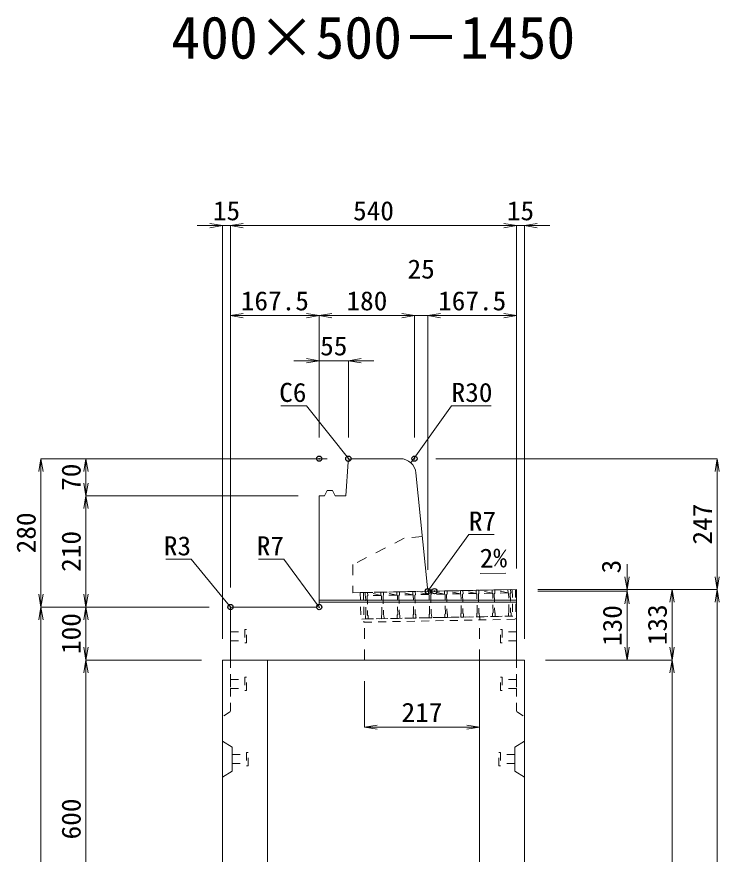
# Model space of a CAD drawing. Units: millimetres at full size; some dimension numbers follow another scale. Extents: x -18734 to 51600, y -18820 to 17820.
# Drawn here: x 39376 to 40703, y -12587 to -11006 of the extents above; entities that cross this region are included whole.
import ezdxf
from ezdxf.enums import TextEntityAlignment as Align

# ---------------------------------------------------------------- set-up
doc = ezdxf.new("R2010")
doc.units = ezdxf.units.MM
doc.header["$LTSCALE"] = 20
doc.header["$PDMODE"] = 32
doc.header["$PDSIZE"] = 10
doc.linetypes.add('USER1', pattern=[2, 1, -1])
doc.linetypes.add('USER2', pattern=[1.35, 0.75, -0.6])
for name, color, linetype, lineweight in [('インサート', 3, 'USER2', 9), ('グレーチング', 7, 'USER2', 5), ('受枠', 3, 'USER2', 9), ('寸法線', 7, 'Continuous', 13), ('引出線', 4, 'Continuous', 13), ('本体', 2, 'Continuous', 13), ('目地', 132, 'Continuous', 5)]:
    doc.layers.add(name, color=color, linetype=linetype, lineweight=lineweight)
doc.layers.add('作業エリア', color=11, linetype='Continuous')
doc.layers.add('文字', color=7, linetype='Continuous')
doc.styles.add('ＭＳ 明朝', font='')
doc.styles.get('ＭＳ 明朝').set_extended_font_data('MS Mincho')

# ---------------------------------------------------------------- blocks, each defined once
blk = doc.blocks.new('open_arrow')
at = {"color": 0, "linetype": 'Continuous', "lineweight": -2}
blk.add_lwpolyline([(7.5, 1.25), (0, 0), (7.5, -1.25)], dxfattribs=at)

msp = doc.modelspace()

# ---------------------------------------------------------------- linework, layer by layer
at = {"layer": 'インサート'}
for p, q in [((39780, -12166.5), (39807, -12166.5)), ((39780, -12166.5), (39780, -12183.5)), ((39810, -12162.5), (39807, -12162.5)), ((39807, -12162.5), (39807, -12187.5)), ((39810, -12187.5), (39810, -12162.5)), ((40290, -12162.5), (40293, -12162.5)), ((40290, -12187.5), (40290, -12162.5)), ((40293, -12162.5), (40293, -12187.5)), ((40320, -12166.5), (40293, -12166.5)), ((40320, -12166.5), (40320, -12183.5)), ((39780, -12183.5), (39807, -12183.5)), ((40320, -12183.5), (40293, -12183.5)), ((39807, -12187.5), (39810, -12187.5)), ((40293, -12187.5), (40290, -12187.5)), ((39780, -12256.5), (39807, -12256.5)), ((39780, -12256.5), (39780, -12273.5)), ((39810, -12252.5), (39807, -12252.5)), ((39807, -12252.5), (39807, -12277.5)), ((39810, -12277.5), (39810, -12252.5)), ((40290, -12252.5), (40293, -12252.5)), ((40290, -12277.5), (40290, -12252.5)), ((40293, -12252.5), (40293, -12277.5)), ((40320, -12256.5), (40293, -12256.5)), ((40320, -12256.5), (40320, -12273.5)), ((39780, -12273.5), (39807, -12273.5)), ((39807, -12277.5), (39810, -12277.5)), ((40293, -12277.5), (40290, -12277.5)), ((40320, -12273.5), (40293, -12273.5)), ((39783.2, -12398.5), (39810.2, -12398.5)), ((39783.2, -12398.5), (39783.2, -12415.5)), ((39813.2, -12394.5), (39810.2, -12394.5)), ((39810.2, -12394.5), (39810.2, -12419.5)), ((39813.2, -12419.5), (39813.2, -12394.5)), ((40286.8, -12394.5), (40289.8, -12394.5)), ((40286.8, -12419.5), (40286.8, -12394.5)), ((40289.8, -12394.5), (40289.8, -12419.5)), ((40316.8, -12398.5), (40289.8, -12398.5)), ((40316.8, -12398.5), (40316.8, -12415.5)), ((39783.2, -12415.5), (39810.2, -12415.5)), ((39810.2, -12419.5), (39813.2, -12419.5)), ((40289.8, -12419.5), (40286.8, -12419.5)), ((40316.8, -12415.5), (40289.8, -12415.5))]:
    msp.add_line(p, q, dxfattribs=at)
at = {"layer": 'グレーチング'}
for p, q in [((40033.97, -12092.54), (40308.92, -12087.21)), ((40094.07, -12097.37), (40068.96, -12091.86)), ((40124.07, -12096.79), (40098.96, -12091.28)), ((40154.06, -12096.21), (40128.95, -12090.7)), ((40184.06, -12095.63), (40158.95, -12090.12)), ((40214.05, -12095.05), (40188.94, -12089.54)), ((40244.05, -12094.47), (40218.93, -12088.96)), ((40274.04, -12093.89), (40248.93, -12088.38)), ((40304.04, -12093.31), (40278.92, -12087.8)), ((40064.08, -12097.95), (40038.97, -12092.44)), ((40064.08, -12097.95), (40039.08, -12098.44)), ((40094.07, -12097.37), (40069.08, -12097.86)), ((40124.07, -12096.79), (40099.07, -12097.28)), ((40154.06, -12096.21), (40129.07, -12096.7)), ((40184.06, -12095.63), (40159.06, -12096.12)), ((40214.05, -12095.05), (40189.06, -12095.54)), ((40244.05, -12094.47), (40219.05, -12094.95)), ((40274.04, -12093.89), (40249.05, -12094.37)), ((40304.04, -12093.31), (40279.04, -12093.79)), ((40034.94, -12142.53), (40309.89, -12137.21))]:
    msp.add_line(p, q, dxfattribs=at)
for points in [[(40068.8, -12134.87), (40069.81, -12135.85), (40069.93, -12141.85), (40064.93, -12141.95), (40064.82, -12135.95), (40065.8, -12134.93), (40065.1, -12098.93), (40064.08, -12097.95), (40063.96, -12091.96), (40068.96, -12091.86), (40069.08, -12097.86), (40068.1, -12098.88)], [(40098.79, -12134.29), (40099.81, -12135.27), (40099.92, -12141.27), (40094.93, -12141.37), (40094.81, -12135.37), (40095.79, -12134.35), (40095.09, -12098.35), (40094.07, -12097.37), (40093.96, -12091.38), (40098.96, -12091.28), (40099.07, -12097.28), (40098.09, -12098.3)], [(40128.78, -12133.71), (40129.8, -12134.69), (40129.92, -12140.69), (40124.92, -12140.79), (40124.8, -12134.79), (40125.78, -12133.77), (40125.09, -12097.77), (40124.07, -12096.79), (40123.95, -12090.79), (40128.95, -12090.7), (40129.07, -12096.7), (40128.09, -12097.72)], [(40158.78, -12133.13), (40159.8, -12134.11), (40159.91, -12140.11), (40154.91, -12140.2), (40154.8, -12134.21), (40155.78, -12133.19), (40155.08, -12097.19), (40154.06, -12096.21), (40153.95, -12090.21), (40158.95, -12090.12), (40159.06, -12096.12), (40158.08, -12097.14)], [(40185.77, -12132.61), (40185.08, -12096.61), (40184.06, -12095.63), (40183.94, -12089.63), (40188.94, -12089.54), (40189.06, -12095.54), (40188.08, -12096.55), (40188.77, -12132.55), (40189.79, -12133.53), (40189.91, -12139.53), (40184.91, -12139.62), (40184.79, -12133.63)], [(40215.77, -12132.03), (40215.07, -12096.03), (40214.05, -12095.05), (40213.94, -12089.05), (40218.93, -12088.96), (40219.05, -12094.95), (40218.07, -12095.97), (40218.77, -12131.97), (40219.79, -12132.95), (40219.9, -12138.95), (40214.9, -12139.04), (40214.79, -12133.04)], [(40249.05, -12094.37), (40248.06, -12095.39), (40248.76, -12131.39), (40249.78, -12132.37), (40249.9, -12138.37), (40244.9, -12138.46), (40244.78, -12132.46), (40245.76, -12131.44), (40245.07, -12095.45), (40244.05, -12094.47), (40243.93, -12088.47), (40248.93, -12088.38)], [(40279.04, -12093.79), (40278.06, -12094.81), (40278.76, -12130.81), (40279.78, -12131.79), (40279.89, -12137.79), (40274.89, -12137.88), (40274.78, -12131.88), (40275.76, -12130.86), (40275.06, -12094.87), (40274.04, -12093.89), (40273.92, -12087.89), (40278.92, -12087.8)], [(40304.89, -12137.3), (40304.77, -12131.3), (40305.75, -12130.28), (40305.05, -12094.29), (40304.04, -12093.31), (40303.92, -12087.31), (40308.92, -12087.21), (40309.03, -12093.21), (40308.05, -12094.23), (40308.75, -12130.23), (40309.77, -12131.21), (40309.89, -12137.21)], [(40033.97, -12092.54), (40038.97, -12092.44), (40039.08, -12098.44), (40038.1, -12099.46), (40038.8, -12135.45), (40039.82, -12136.43), (40039.94, -12142.43), (40034.94, -12142.53), (40034.82, -12136.53), (40035.8, -12135.51), (40035.1, -12099.52), (40034.09, -12098.53)]]:
    msp.add_lwpolyline(points, close=True, dxfattribs=at)
at = {"layer": '作業エリア'}
for p in [(39947.5, -11840), (39947.5, -11840), (40002.5, -11840), (40127.5, -11840), (40152.5, -12090), (40165, -12090), (39780, -12120), (39947.5, -12120)]:
    msp.add_point(p, dxfattribs=at)
at = {"layer": '受枠'}
for p, q in [((40024.97, -12092.71), (40317.92, -12087.04)), ((40311.92, -12087.16), (40312.89, -12137.15)), ((40317.92, -12087.04), (40319, -12143.03)), ((40024.97, -12092.71), (40025.94, -12142.7)), ((40030.97, -12092.59), (40032.05, -12148.58)), ((40312.89, -12137.15), (40025.94, -12142.7)), ((40032.05, -12148.58), (40319, -12143.03))]:
    msp.add_line(p, q, dxfattribs=at)
at = {"layer": '受枠', "linetype": 'Continuous'}
msp.add_line((40250.9, -12138.35), (40251.01, -12144.35), dxfattribs=at)
at = {"layer": '寸法線'}
for p, q in [((39828, -11400.05), (39717, -11400.05)), ((39765, -12180), (39765, -11400.05)), ((39780, -11400.05), (40320, -11400.05)), ((39780, -12083), (39780, -11400.05)), ((39780, -12083), (39780, -11400.05)), ((40272, -11400.05), (40383, -11400.05)), ((40320, -12047), (40320, -11400.05)), ((40320, -12047), (40320, -11400.05)), ((40335, -12180), (40335, -11400.05)), ((39780, -11570.05), (39947.5, -11570.05)), ((39780, -12083), (39780, -11570.05)), ((39947.5, -11800), (39947.5, -11570.05)), ((39947.5, -11570.05), (40127.5, -11570.05)), ((39947.5, -11800), (39947.5, -11570.05)), ((40079.5, -11570.05), (40200.5, -11570.05)), ((40127.5, -11800), (40127.5, -11570.05)), ((40127.5, -11800), (40127.5, -11570.05)), ((40152.5, -12050), (40152.5, -11570.05)), ((40152.5, -11570.05), (40320, -11570.05)), ((40152.5, -12050), (40152.5, -11570.05)), ((40320, -12047), (40320, -11570.05)), ((39899.5, -11655.05), (40050.5, -11655.05)), ((39947.5, -11800), (39947.5, -11655.05)), ((40002.5, -11800), (40002.5, -11655.05)), ((39422.06, -11840), (39422.06, -12120)), ((39962.5, -11840), (39422.06, -11840)), ((39507.06, -11910), (39507.06, -11840)), ((39962.5, -11840), (39507.06, -11840)), ((40167.5, -11840), (40698.78, -11840)), ((40698.78, -11840), (40698.78, -12087)), ((39507.06, -12120), (39507.06, -11910)), ((39907.5, -11910), (39507.06, -11910)), ((39907.5, -11910), (39507.06, -11910)), ((40528.78, -12039), (40528.78, -12138)), ((40360, -12087), (40528.78, -12087)), ((40360, -12087), (40613.78, -12087)), ((40360, -12087), (40698.78, -12087)), ((40360, -12087), (40698.78, -12087)), ((40360, -12090), (40528.78, -12090)), ((40360, -12090), (40528.78, -12090)), ((40528.78, -12090), (40528.78, -12220)), ((40613.78, -12087), (40613.78, -12220)), ((40698.78, -12087), (40698.78, -13670)), ((39740, -12120), (39422.06, -12120)), ((39422.06, -13670), (39422.06, -12120)), ((39740, -12120), (39422.06, -12120)), ((39507.06, -12220), (39507.06, -12120)), ((39740, -12120), (39507.06, -12120)), ((39740, -12120), (39507.06, -12120)), ((39507.06, -12220), (39507.06, -12820)), ((39725, -12220), (39507.06, -12220)), ((39725, -12220), (39507.06, -12220)), ((40375, -12220), (40528.78, -12220)), ((40375, -12220), (40613.78, -12220)), ((40375, -12220), (40613.78, -12220)), ((40613.78, -12220), (40613.78, -13670)), ((40033, -12260), (40033, -12346.67)), ((40033, -12346.67), (40250, -12346.67))]:
    msp.add_line(p, q, dxfattribs=at)
at = {"layer": '引出線'}
for points in [[(40005.29, -11842.99), (39923.41, -11740.07), (39875.07, -11740.07)], [(40120.48, -11847.76), (40197.4, -11740.07), (40272.08, -11740.07)], [(40154.14, -12088.19), (40230, -11982.98), (40277.93, -11982.98)], [(39780.88, -12120.88), (39705.62, -12029.7), (39657.89, -12029.7)], [(39945.45, -12117.95), (39880.97, -12029.7), (39833.04, -12029.7)], [(40251.14, -12056.74), (40299.85, -12055.77), (40251.11, -12056.74)]]:
    msp.add_lwpolyline(points, dxfattribs=at)
at = {"layer": '本体'}
for p, q in [((39997.5, -11910), (40002.07, -11845.98)), ((40002.07, -11845.98), (40008.5, -11840)), ((40100.35, -11840), (40008.5, -11840)), ((40151.87, -12083.7), (40130.2, -11867.01)), ((39957.5, -11910), (39962.5, -11900)), ((39962.5, -11900), (39972.5, -11900)), ((39972.5, -11900), (39977.5, -11910)), ((39947.5, -11910), (39947.5, -12113)), ((39947.5, -11910), (39957.5, -11910)), ((39977.5, -11910), (39997.5, -11910)), ((40165, -12090), (40158.83, -12090)), ((40165, -12090), (40320, -12087)), ((40320, -12220), (40320, -12087)), ((39780, -12123), (39780, -12220)), ((39940.5, -12120), (39783, -12120)), ((39765, -12220), (39765, -13670)), ((39850, -12220), (39765, -12220)), ((40320, -12220), (39780, -12220)), ((39850, -12220), (39850, -12725.96)), ((40250, -12725.96), (40250, -12220)), ((40335, -12220), (40250, -12220)), ((40335, -13670), (40335, -12220))]:
    msp.add_line(p, q, dxfattribs=at)
at = {"layer": '本体', "linetype": 'USER1'}
for p, q in [((40108, -11990), (40011, -12040)), ((40142.2, -11987), (40108, -11990)), ((40011, -12040), (40011, -12092.98)), ((40011, -12092.98), (40165, -12090)), ((40250, -12220), (40250, -12138.36)), ((40033, -12220), (40033, -12142.56))]:
    msp.add_line(p, q, dxfattribs=at)
at = {"layer": '本体', "linetype": 'USER2', "lineweight": 9}
for p, q in [((39780, -12220), (39780, -12317)), ((40320, -12220), (40320, -12317)), ((39780, -12317), (39765, -12326.5)), ((40320, -12317), (40335, -12326.5))]:
    msp.add_line(p, q, dxfattribs=at)
at = {"layer": '本体', "lineweight": 9}
for p, q in [((39765, -12373), (39783.2, -12384.5)), ((40335, -12373), (40316.8, -12384.5)), ((39783.2, -12384.5), (39783.2, -12429.5)), ((40316.8, -12384.5), (40316.8, -12429.5)), ((39765, -12441), (39783.2, -12429.5)), ((40335, -12441), (40316.8, -12429.5))]:
    msp.add_line(p, q, dxfattribs=at)
at = {"layer": '本体'}
for centre, radius, start, end in [((40100.35, -11870), 30, 5.71059, 90), ((40158.83, -12083), 7, 185.71059, 270), ((39783, -12123), 3, 90, 180), ((39940.5, -12113), 7, 270, 0)]:
    msp.add_arc(centre, radius, start, end, dxfattribs=at)
at = {"layer": '目地'}
for p, q in [((40320, -12107), (39947.5, -12107)), ((40320, -12111), (39947.5, -12111))]:
    msp.add_line(p, q, dxfattribs=at)

# ---------------------------------------------------------------- block references
at = {"layer": '寸法線', "xscale": 3.2, "yscale": 3.2}
for p, rotation in [((39765, -11400.05), 180), ((40320, -11400.05), 180), ((40320, -11400.05), 180), ((39947.5, -11570.05), 180), ((40127.5, -11570.05), 180), ((40127.5, -11570.05), 180), ((40320, -11570.05), 180), ((39947.5, -11655.05), 180), ((39422.06, -11840), 270), ((39507.06, -11840), 270), ((40698.78, -11840), 270), ((39507.06, -11910), 90), ((39507.06, -11910), 270), ((40528.78, -12087), 90), ((40698.78, -12087), 90), ((40528.78, -12090), 270), ((40528.78, -12090), 270), ((40613.78, -12087), 270), ((40698.78, -12087), 270), ((39422.06, -12120), 90), ((39507.06, -12120), 90), ((39422.06, -12120), 270), ((39507.06, -12120), 270), ((39507.06, -12220), 90), ((40528.78, -12220), 90), ((40613.78, -12220), 90), ((39507.06, -12220), 270), ((40613.78, -12220), 270), ((40250, -12346.67), 180)]:
    msp.add_blockref('open_arrow', p, dxfattribs=dict(at, rotation=rotation))
for p in [(39780, -11400.05), (39780, -11400.05), (40335, -11400.05), (39780, -11570.05), (39947.5, -11570.05), (40152.5, -11570.05), (40152.5, -11570.05), (40002.5, -11655.05), (40033, -12346.67)]:
    msp.add_blockref('open_arrow', p, dxfattribs=at)
at = {"layer": '引出線', "xscale": 0.0533, "yscale": 0.0533}
for p, rotation in [((40005.29, -11842.99), 128.5), ((40120.48, -11847.76), 54.5), ((40251.14, -12056.74), 1.1), ((40154.14, -12088.19), 54.2), ((39780.88, -12120.88), 129.5), ((39945.45, -12117.95), 126.2)]:
    msp.add_blockref('open_arrow', p, dxfattribs=dict(at, rotation=rotation))

# ---------------------------------------------------------------- texts
at = {"layer": '寸法線', "style": 'ＭＳ 明朝', "width": 1.05}
for s, p in [('15', (39772.5, -11372.05)), ('540', (40050, -11372.05)), ('15', (40327.5, -11372.05)), ('25', (40140, -11482.05)), ('167.5', (39863.75, -11542.05)), ('180', (40037.5, -11542.05)), ('167.5', (40236.25, -11542.05)), ('55', (39975, -11627.05)), ('217', (40141.5, -12318.67))]:
    msp.add_text(s, height=36.03, dxfattribs=at).set_placement(p, align=Align.MIDDLE_CENTER)
for s, p in [('70', (39479.06, -11875)), ('247', (40670.78, -11963.5)), ('280', (39394.06, -11980)), ('210', (39479.06, -12015)), ('3', (40498.78, -12043.66)), ('130', (40500.78, -12155)), ('133', (40585.78, -12153.5)), ('100', (39479.06, -12170)), ('600', (39479.06, -12520))]:
    msp.add_text(s, height=36.03, rotation=90, dxfattribs=at).set_placement(p, align=Align.MIDDLE_CENTER)
at = {"layer": '引出線', "style": 'ＭＳ 明朝', "width": 1.05}
for s, p in [('C6', (39923.41, -11696.87)), ('R3', (39705.62, -11986.5)), ('R7', (39880.97, -11986.5))]:
    msp.add_text(s, height=36.03, dxfattribs=at).set_placement(p, align=Align.TOP_RIGHT)
for s, p in [('R30', (40197.4, -11696.87)), ('R7', (40230, -11939.78))]:
    msp.add_text(s, height=36.03, dxfattribs=at).set_placement(p, align=Align.TOP_LEFT)
msp.add_text('2%', height=36.03, rotation=1.146, dxfattribs=at).set_placement((40250.17, -12009.85), align=Align.TOP_LEFT)
at = {"layer": '文字', "style": 'ＭＳ 明朝'}
msp.add_text('400×500－1450', height=80.06, dxfattribs=at).set_placement((40049.52, -11044.97), align=Align.MIDDLE_CENTER)

doc.saveas('drawing.dxf')
